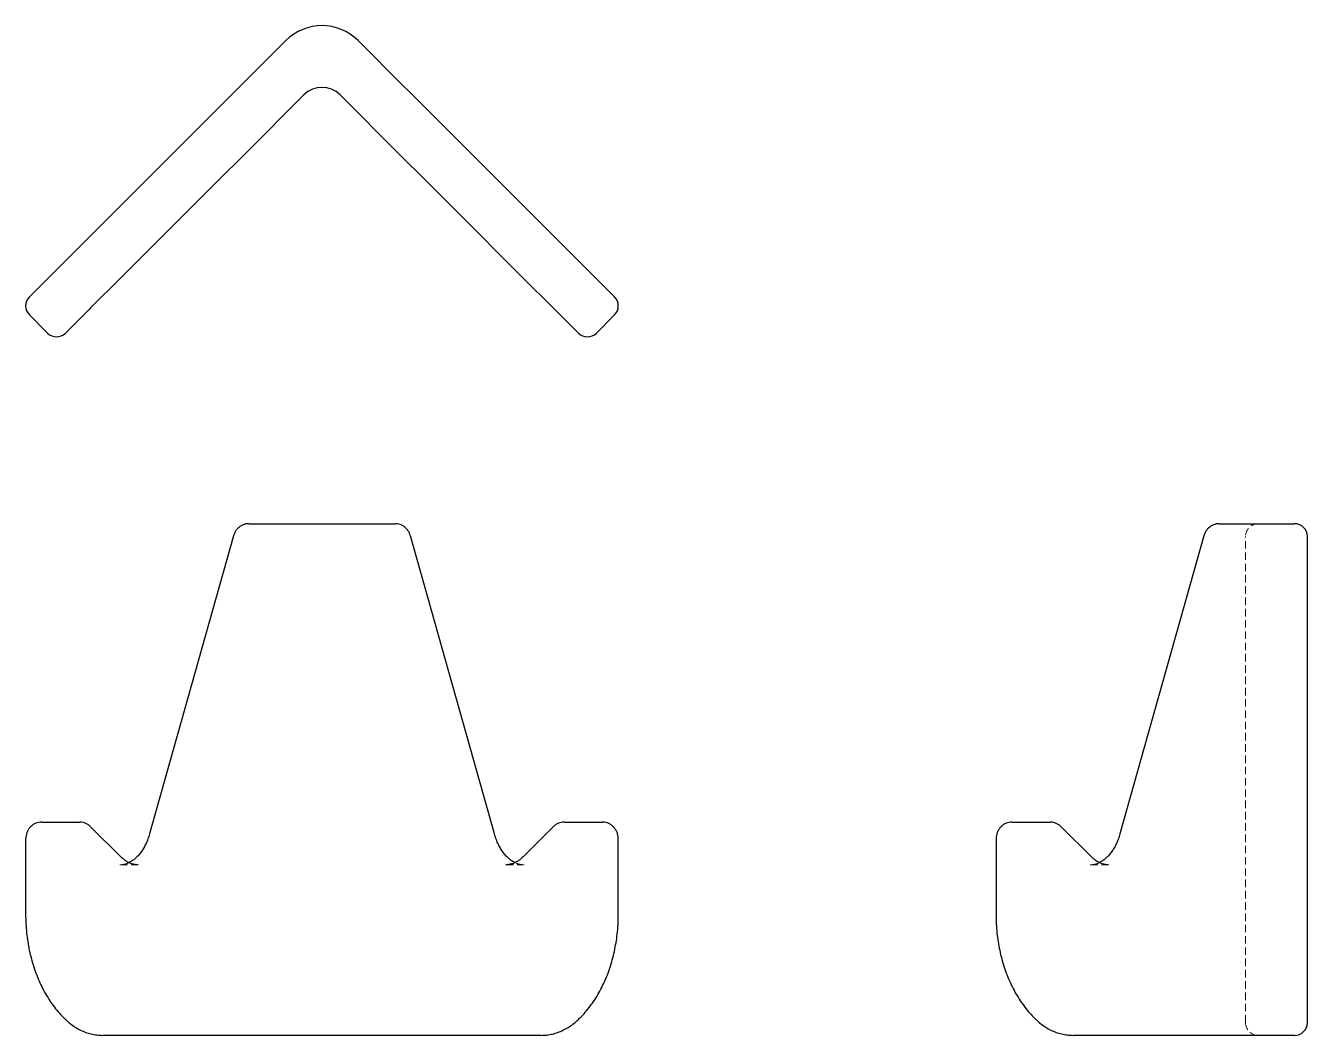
# Model space of a CAD drawing. Header units: millimetres. Extents: x 33 to 249, y 14 to 184.
import ezdxf

# ---------------------------------------------------------------- set-up
doc = ezdxf.new("R2010")
doc.units = ezdxf.units.MM
doc.linetypes.add('HIDDEN', pattern=[1.905, 1.27, -0.635])

msp = doc.modelspace()

# ---------------------------------------------------------------- linework, layer by layer
at = {"color": 7, "linetype": 'Continuous', "lineweight": 25}
for p, q in [((69.11, 173.95), (76.89, 181.74)), ((89.11, 181.74), (96.89, 173.95)), ((54.47, 159.31), (68.64, 173.48)), ((68.64, 173.48), (69.11, 173.95)), ((96.89, 173.95), (97.36, 173.48)), ((97.36, 173.48), (111.53, 159.31)), ((79.95, 172.57), (75.22, 167.85)), ((90.78, 167.85), (86.05, 172.57)), ((74.75, 167.37), (60.57, 153.2)), ((75.22, 167.85), (74.75, 167.37)), ((91.25, 167.37), (90.78, 167.85)), ((105.43, 153.2), (91.25, 167.37)), ((42.98, 147.82), (54.47, 159.31)), ((111.53, 159.31), (123.02, 147.82)), ((60.57, 153.2), (49.09, 141.71)), ((116.91, 141.71), (105.43, 153.2)), ((37.86, 142.7), (42.98, 147.82)), ((123.02, 147.82), (128.14, 142.7)), ((34.14, 138.98), (37.57, 142.41)), ((37.57, 142.41), (37.86, 142.7)), ((49.09, 141.71), (43.97, 136.6)), ((122.03, 136.6), (116.91, 141.71)), ((128.14, 142.7), (128.43, 142.41)), ((128.43, 142.41), (131.86, 138.98)), ((33.63, 138.47), (34.14, 138.98)), ((131.86, 138.98), (132.37, 138.47)), ((43.68, 136.3), (40.25, 132.88)), ((43.97, 136.6), (43.68, 136.3)), ((122.32, 136.3), (122.03, 136.6)), ((125.75, 132.88), (122.32, 136.3)), ((36.69, 132.37), (33.63, 135.42)), ((132.37, 135.42), (129.31, 132.37)), ((40.25, 132.88), (39.74, 132.37)), ((126.26, 132.37), (125.75, 132.88)), ((70.64, 100.19), (73.69, 100.19)), ((73.69, 100.19), (78.42, 100.19)), ((78.42, 100.19), (87.58, 100.19)), ((87.58, 100.19), (92.31, 100.19)), ((92.31, 100.19), (95.36, 100.19)), ((234.37, 100.19), (237.43, 100.19)), ((237.43, 100.19), (245.21, 100.19)), ((245.21, 100.19), (247.11, 100.19)), ((68.09, 98.16), (53.91, 47.83)), ((112.09, 47.83), (97.91, 98.16)), ((231.82, 98.16), (217.65, 47.83)), ((249.26, 15.97), (249.26, 98.03)), ((35.67, 49.8), (38.72, 49.8)), ((38.72, 49.8), (42.15, 49.8)), ((123.85, 49.8), (127.28, 49.8)), ((127.28, 49.8), (130.33, 49.8)), ((199.4, 49.8), (202.46, 49.8)), ((202.46, 49.8), (205.88, 49.8)), ((49.08, 43.95), (43.97, 49.04)), ((122.03, 49.04), (116.92, 43.95)), ((212.82, 43.95), (207.7, 49.04)), ((33, 46.92), (33, 34.17)), ((133, 34.17), (133, 46.92)), ((196.74, 46.92), (196.74, 34.17)), ((49.1, 13.81), (46.05, 13.81)), ((78.42, 13.81), (49.1, 13.81)), ((87.58, 13.81), (78.42, 13.81)), ((116.9, 13.81), (87.58, 13.81)), ((119.95, 13.81), (116.9, 13.81)), ((212.84, 13.81), (209.79, 13.81)), ((245.21, 13.81), (212.84, 13.81)), ((247.11, 13.81), (245.21, 13.81))]:
    msp.add_line(p, q, dxfattribs=at)
at = {"color": 7, "linetype": 'HIDDEN', "lineweight": 18}
for p, q in [((238.84, 15.97), (238.84, 98.03)), ((48.9, 42.6), (51.95, 42.6)), ((114.05, 42.6), (117.1, 42.6)), ((117.1, 42.6), (117.06, 42.61)), ((212.64, 42.6), (215.69, 42.6))]:
    msp.add_line(p, q, dxfattribs=at)
at = {"color": 7, "linetype": 'Continuous', "lineweight": 25}
for centre, radius, start, end in [((83, 175.63), 8.64, 45, 135), ((83, 169.52), 4.32, 45, 135), ((35.16, 136.95), 2.16, 135, 225), ((130.84, 136.95), 2.16, 315, 45), ((38.21, 133.89), 2.16, 225, 315), ((127.79, 133.89), 2.16, 225, 315), ((247.11, 98.03), 2.16, 0, 90), ((247.11, 15.97), 2.16, 270, 0)]:
    msp.add_arc(centre, radius, start, end, dxfattribs=at)
at = {"color": 7, "linetype": 'HIDDEN', "lineweight": 18}
for centre, start, end in [((241, 98.03), 90, 180), ((241, 15.97), 180, 270)]:
    msp.add_arc(centre, 2.16, start, end, dxfattribs=at)
at = {"color": 7, "linetype": 'Continuous', "lineweight": 25}
for points, knots in [([(70.64, 100.19), (70.48, 100.18), (70.15, 100.16), (69.67, 100.01), (69.24, 99.78), (68.86, 99.48), (68.54, 99.11), (68.26, 98.67), (68.15, 98.34), (68.09, 98.16)], [0, 0, 0, 0, 0.139722, 0.282015, 0.421227, 0.559084, 0.697387, 0.837977, 1, 1, 1, 1]), ([(97.91, 98.16), (97.86, 98.31), (97.76, 98.62), (97.51, 99.05), (97.19, 99.44), (96.81, 99.75), (96.38, 99.99), (95.91, 100.14), (95.57, 100.18), (95.38, 100.19), (95.36, 100.19)], [0, 0, 0, 0, 0.133176, 0.279389, 0.422792, 0.563974, 0.703727, 0.842723, 0.981457, 1, 1, 1, 1]), ([(234.37, 100.19), (234.21, 100.18), (233.88, 100.16), (233.41, 100.01), (232.98, 99.78), (232.59, 99.48), (232.27, 99.11), (232, 98.67), (231.88, 98.34), (231.82, 98.16)], [0, 0, 0, 0, 0.139722, 0.282015, 0.421227, 0.559084, 0.697387, 0.837977, 1, 1, 1, 1]), ([(35.67, 49.8), (35.51, 49.79), (35.18, 49.77), (34.7, 49.63), (34.27, 49.4), (33.89, 49.1), (33.57, 48.73), (33.31, 48.31), (33.12, 47.83), (33.02, 47.36), (33, 47.06), (33, 46.92)], [0, 0, 0, 0, 0.112276, 0.226616, 0.338482, 0.449258, 0.560394, 0.673366, 0.789488, 0.909607, 1, 1, 1, 1]), ([(43.97, 49.04), (43.84, 49.15), (43.6, 49.37), (43.16, 49.6), (42.7, 49.76), (42.36, 49.8), (42.17, 49.8), (42.15, 49.8)], [0, 0, 0, 0, 0.24416, 0.485993, 0.726512, 0.966569, 1, 1, 1, 1]), ([(123.85, 49.8), (123.69, 49.79), (123.36, 49.77), (122.89, 49.63), (122.43, 49.39), (122.17, 49.16), (122.03, 49.04)], [0, 0, 0, 0, 0.24179, 0.488027, 0.728934, 1, 1, 1, 1]), ([(133, 46.92), (132.99, 47.07), (132.98, 47.41), (132.86, 47.91), (132.64, 48.4), (132.36, 48.83), (132.01, 49.19), (131.61, 49.47), (131.16, 49.68), (130.73, 49.79), (130.45, 49.8), (130.33, 49.8)], [0, 0, 0, 0, 0.100506, 0.231603, 0.350357, 0.466926, 0.581385, 0.694314, 0.806326, 0.917906, 1, 1, 1, 1]), ([(199.4, 49.8), (199.24, 49.79), (198.91, 49.77), (198.44, 49.63), (198, 49.4), (197.62, 49.1), (197.3, 48.73), (197.04, 48.31), (196.85, 47.83), (196.75, 47.36), (196.74, 47.06), (196.74, 46.92)], [0, 0, 0, 0, 0.112276, 0.226616, 0.338482, 0.449258, 0.560394, 0.673366, 0.789488, 0.909607, 1, 1, 1, 1]), ([(207.7, 49.04), (207.58, 49.15), (207.33, 49.37), (206.9, 49.6), (206.44, 49.76), (206.09, 49.8), (205.91, 49.8), (205.88, 49.8)], [0, 0, 0, 0, 0.24416, 0.485993, 0.726512, 0.966569, 1, 1, 1, 1]), ([(53.91, 47.83), (53.87, 47.69), (53.75, 47.26), (53.49, 46.58), (53.14, 45.83), (52.75, 45.15), (52.31, 44.54), (51.85, 44), (51.36, 43.56), (50.89, 43.21), (50.58, 43.05), (50.43, 42.98)], [0, 0, 0, 0, 0.060766, 0.18027, 0.299471, 0.418422, 0.537276, 0.656232, 0.775727, 0.896455, 1, 1, 1, 1]), ([(115.57, 42.98), (115.54, 42.99), (115.32, 43.08), (114.93, 43.34), (114.41, 43.75), (113.92, 44.26), (113.46, 44.84), (113.04, 45.5), (112.66, 46.23), (112.34, 47.01), (112.17, 47.56), (112.09, 47.83)], [0, 0, 0, 0, 0.025942, 0.156263, 0.28191, 0.404505, 0.525387, 0.645417, 0.765118, 0.884753, 1, 1, 1, 1]), ([(217.65, 47.83), (217.61, 47.69), (217.48, 47.26), (217.23, 46.58), (216.88, 45.83), (216.48, 45.15), (216.05, 44.54), (215.58, 44), (215.1, 43.56), (214.62, 43.21), (214.31, 43.05), (214.17, 42.98)], [0, 0, 0, 0, 0.060766, 0.18027, 0.299471, 0.418422, 0.537276, 0.656232, 0.775727, 0.896455, 1, 1, 1, 1]), ([(51.97, 42.62), (51.91, 42.61), (51.66, 42.6), (51.22, 42.68), (50.64, 42.85), (50.08, 43.14), (49.56, 43.5), (49.24, 43.8), (49.08, 43.95)], [0, 0, 0, 0, 0.064359, 0.267668, 0.467449, 0.657709, 0.83943, 1, 1, 1, 1]), ([(116.92, 43.95), (116.84, 43.87), (116.6, 43.64), (116.18, 43.31), (115.67, 43), (115.15, 42.78), (114.62, 42.65), (114.24, 42.59), (114.04, 42.61), (114.02, 42.61)], [0, 0, 0, 0, 0.084003, 0.254719, 0.4273, 0.604355, 0.788185, 0.98091, 1, 1, 1, 1]), ([(215.71, 42.62), (215.65, 42.61), (215.39, 42.6), (214.95, 42.68), (214.38, 42.85), (213.82, 43.14), (213.3, 43.5), (212.97, 43.8), (212.82, 43.95)], [0, 0, 0, 0, 0.064359, 0.267668, 0.467449, 0.657709, 0.83943, 1, 1, 1, 1]), ([(33, 34.17), (33, 33.9), (33.01, 33.13), (33.08, 31.87), (33.23, 30.38), (33.46, 28.9), (33.77, 27.46), (34.15, 26.04), (34.6, 24.66), (35.12, 23.33), (35.7, 22.05), (36.36, 20.82), (37.08, 19.66), (37.85, 18.57), (38.67, 17.57), (39.3, 16.91), (39.65, 16.57), (39.71, 16.51)], [0, 0, 0, 0, 0.039142, 0.112123, 0.185132, 0.258168, 0.331241, 0.404355, 0.477516, 0.550723, 0.623971, 0.697248, 0.770524, 0.843765, 0.916924, 0.985687, 1, 1, 1, 1]), ([(126.29, 16.51), (126.45, 16.68), (126.92, 17.13), (127.65, 17.95), (128.46, 18.99), (129.21, 20.1), (129.9, 21.28), (130.52, 22.52), (131.09, 23.82), (131.58, 25.17), (132, 26.56), (132.35, 27.98), (132.63, 29.44), (132.83, 30.92), (132.96, 32.39), (133, 33.47), (133, 34.06), (133, 34.17)], [0, 0, 0, 0, 0.039862, 0.112257, 0.184799, 0.257539, 0.330419, 0.403388, 0.476407, 0.549444, 0.622477, 0.695497, 0.768502, 0.841491, 0.91447, 0.98362, 1, 1, 1, 1]), ([(196.74, 34.17), (196.74, 33.9), (196.74, 33.13), (196.81, 31.87), (196.97, 30.38), (197.2, 28.9), (197.5, 27.46), (197.88, 26.04), (198.33, 24.66), (198.85, 23.33), (199.44, 22.05), (200.09, 20.82), (200.81, 19.66), (201.59, 18.57), (202.41, 17.57), (203.04, 16.91), (203.39, 16.57), (203.45, 16.51)], [0, 0, 0, 0, 0.039142, 0.112123, 0.185132, 0.258168, 0.331241, 0.404355, 0.477516, 0.550723, 0.623971, 0.697248, 0.770524, 0.843765, 0.916924, 0.985687, 1, 1, 1, 1]), ([(39.71, 16.51), (39.86, 16.38), (40.26, 16.01), (40.95, 15.47), (41.81, 14.93), (42.69, 14.49), (43.6, 14.16), (44.53, 13.94), (45.35, 13.83), (45.85, 13.82), (46.05, 13.81)], [0, 0, 0, 0, 0.080323, 0.222423, 0.363677, 0.503533, 0.641908, 0.778875, 0.91466, 1, 1, 1, 1]), ([(119.95, 13.81), (120.14, 13.82), (120.64, 13.83), (121.44, 13.93), (122.35, 14.15), (123.24, 14.47), (124.1, 14.88), (124.94, 15.4), (125.67, 15.94), (126.1, 16.34), (126.29, 16.51)], [0, 0, 0, 0, 0.082294, 0.216788, 0.351343, 0.486384, 0.622296, 0.759356, 0.897708, 1, 1, 1, 1]), ([(203.45, 16.51), (203.59, 16.38), (203.99, 16.01), (204.69, 15.47), (205.54, 14.93), (206.43, 14.49), (207.34, 14.16), (208.26, 13.94), (209.08, 13.83), (209.59, 13.82), (209.79, 13.81)], [0, 0, 0, 0, 0.080323, 0.222423, 0.363677, 0.503533, 0.641908, 0.778875, 0.91466, 1, 1, 1, 1])]:
    msp.add_open_spline(points, degree=3, knots=knots, dxfattribs=at)
at = {"color": 7, "linetype": 'HIDDEN', "lineweight": 18}
for points, knots in [([(50.43, 42.98), (50.41, 42.96), (50.2, 42.85), (49.82, 42.73), (49.35, 42.62), (49.04, 42.62), (48.92, 42.62)], [0, 0, 0, 0, 0.052244, 0.392547, 0.74728, 1, 1, 1, 1]), ([(117.07, 42.61), (116.9, 42.62), (116.54, 42.63), (116.04, 42.76), (115.71, 42.91), (115.57, 42.98)], [0, 0, 0, 0, 0.346608, 0.735755, 1, 1, 1, 1]), ([(214.17, 42.98), (214.14, 42.96), (213.94, 42.85), (213.56, 42.73), (213.08, 42.62), (212.78, 42.62), (212.65, 42.62)], [0, 0, 0, 0, 0.0522445, 0.3925474, 0.7472803, 1, 1, 1, 1])]:
    msp.add_open_spline(points, degree=3, knots=knots, dxfattribs=at)

doc.saveas('drawing.dxf')
